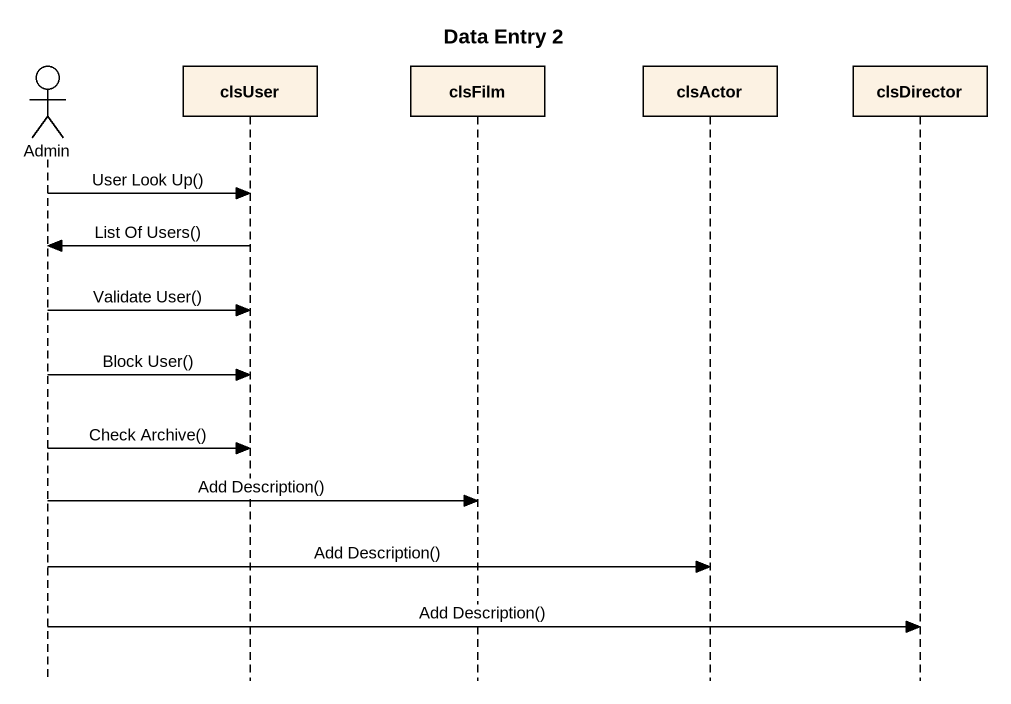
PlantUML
@startuml
title Data Entry 2
hide footbox
actor Admin
participant clsUser
participant clsFilm
participant clsActor
participant clsDirector

Admin -> clsUser : User Look Up()
clsUser -> Admin : List Of Users()
Admin -> clsUser : Validate User()
Admin -> clsUser : Block User()
Admin -> clsUser : Check Archive()
Admin -> clsFilm : Add Description()
Admin -> clsActor : Add Description()
Admin -> clsDirector : Add Description()
@enduml
